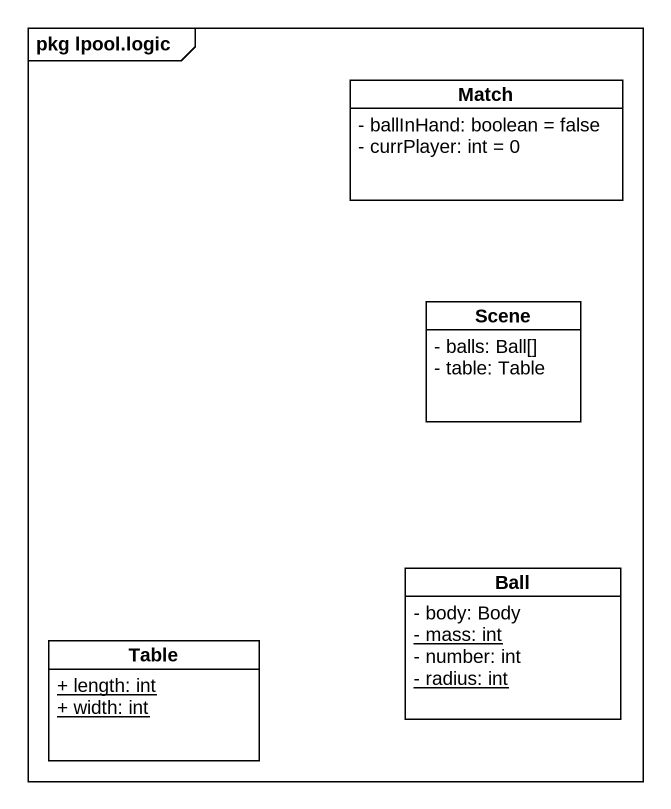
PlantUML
@startuml
mainframe pkg lpool.logic
hide circle
hide empty members
skinparam classAttributeIconSize 0
class Match {
  - ballInHand: boolean = false
  - currPlayer: int = 0
}
class Scene {
  - balls: Ball[]
  - table: Table
}
class Ball {
  - body: Body
  {static} - mass: int
  - number: int
  {static} - radius: int
}
class Table {
  {static} + length: int
  {static} + width: int
}
@enduml
